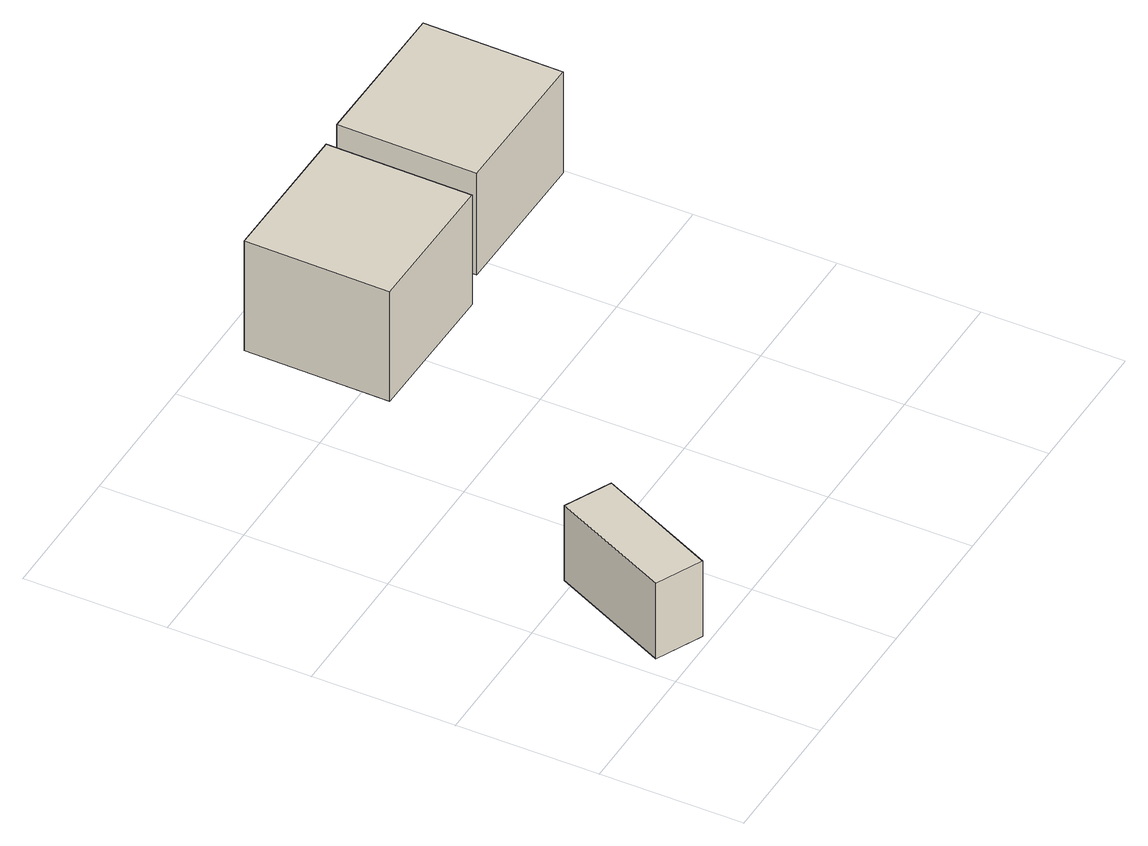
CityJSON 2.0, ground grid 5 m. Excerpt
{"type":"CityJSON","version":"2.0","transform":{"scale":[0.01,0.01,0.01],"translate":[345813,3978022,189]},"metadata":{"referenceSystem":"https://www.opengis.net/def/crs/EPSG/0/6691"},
"CityObjects":{
"building1":{"type":"Building","attributes":{"measuredHeight":3},"geometry":[{"type":"Solid","lod":"1","boundaries":[[[[0,1,2,3]],[[2,4,5,3]],[[1,6,4,2]],[[0,7,6,1]],[[3,5,7,0]],[[4,6,7,5]]]]}]},
"building2":{"type":"Building","attributes":{"measuredHeight":4.4},"geometry":[{"type":"Solid","lod":"1","boundaries":[[[[8,9,10,11]],[[10,12,13,11]],[[9,14,12,10]],[[8,15,14,9]],[[11,13,15,8]],[[12,14,15,13]]]]}]},
"building3":{"type":"Building","attributes":{"measuredHeight":4},"geometry":[{"type":"Solid","lod":"1","boundaries":[[[[16,17,18,19]],[[18,20,21,19]],[[17,22,20,18]],[[16,23,22,17]],[[19,21,23,16]],[[20,22,23,21]]]]}]}
},
"vertices":[
[400,435,106],[200,13,106],[38,89,106],[238,512,106],[38,89,406],[238,512,406],[200,13,406],[400,435,406],
[1310,1906,75],[1304,1397,75],[777,1403,75],[783,1912,75],[777,1403,513],[783,1912,513],[1304,1397,513],[1310,1906,513],
[1935,1901,133],[1929,1412,133],[1375,1418,133],[1381,1907,133],[1375,1418,538],[1381,1907,538],[1929,1412,538],[1935,1901,538]
]}
